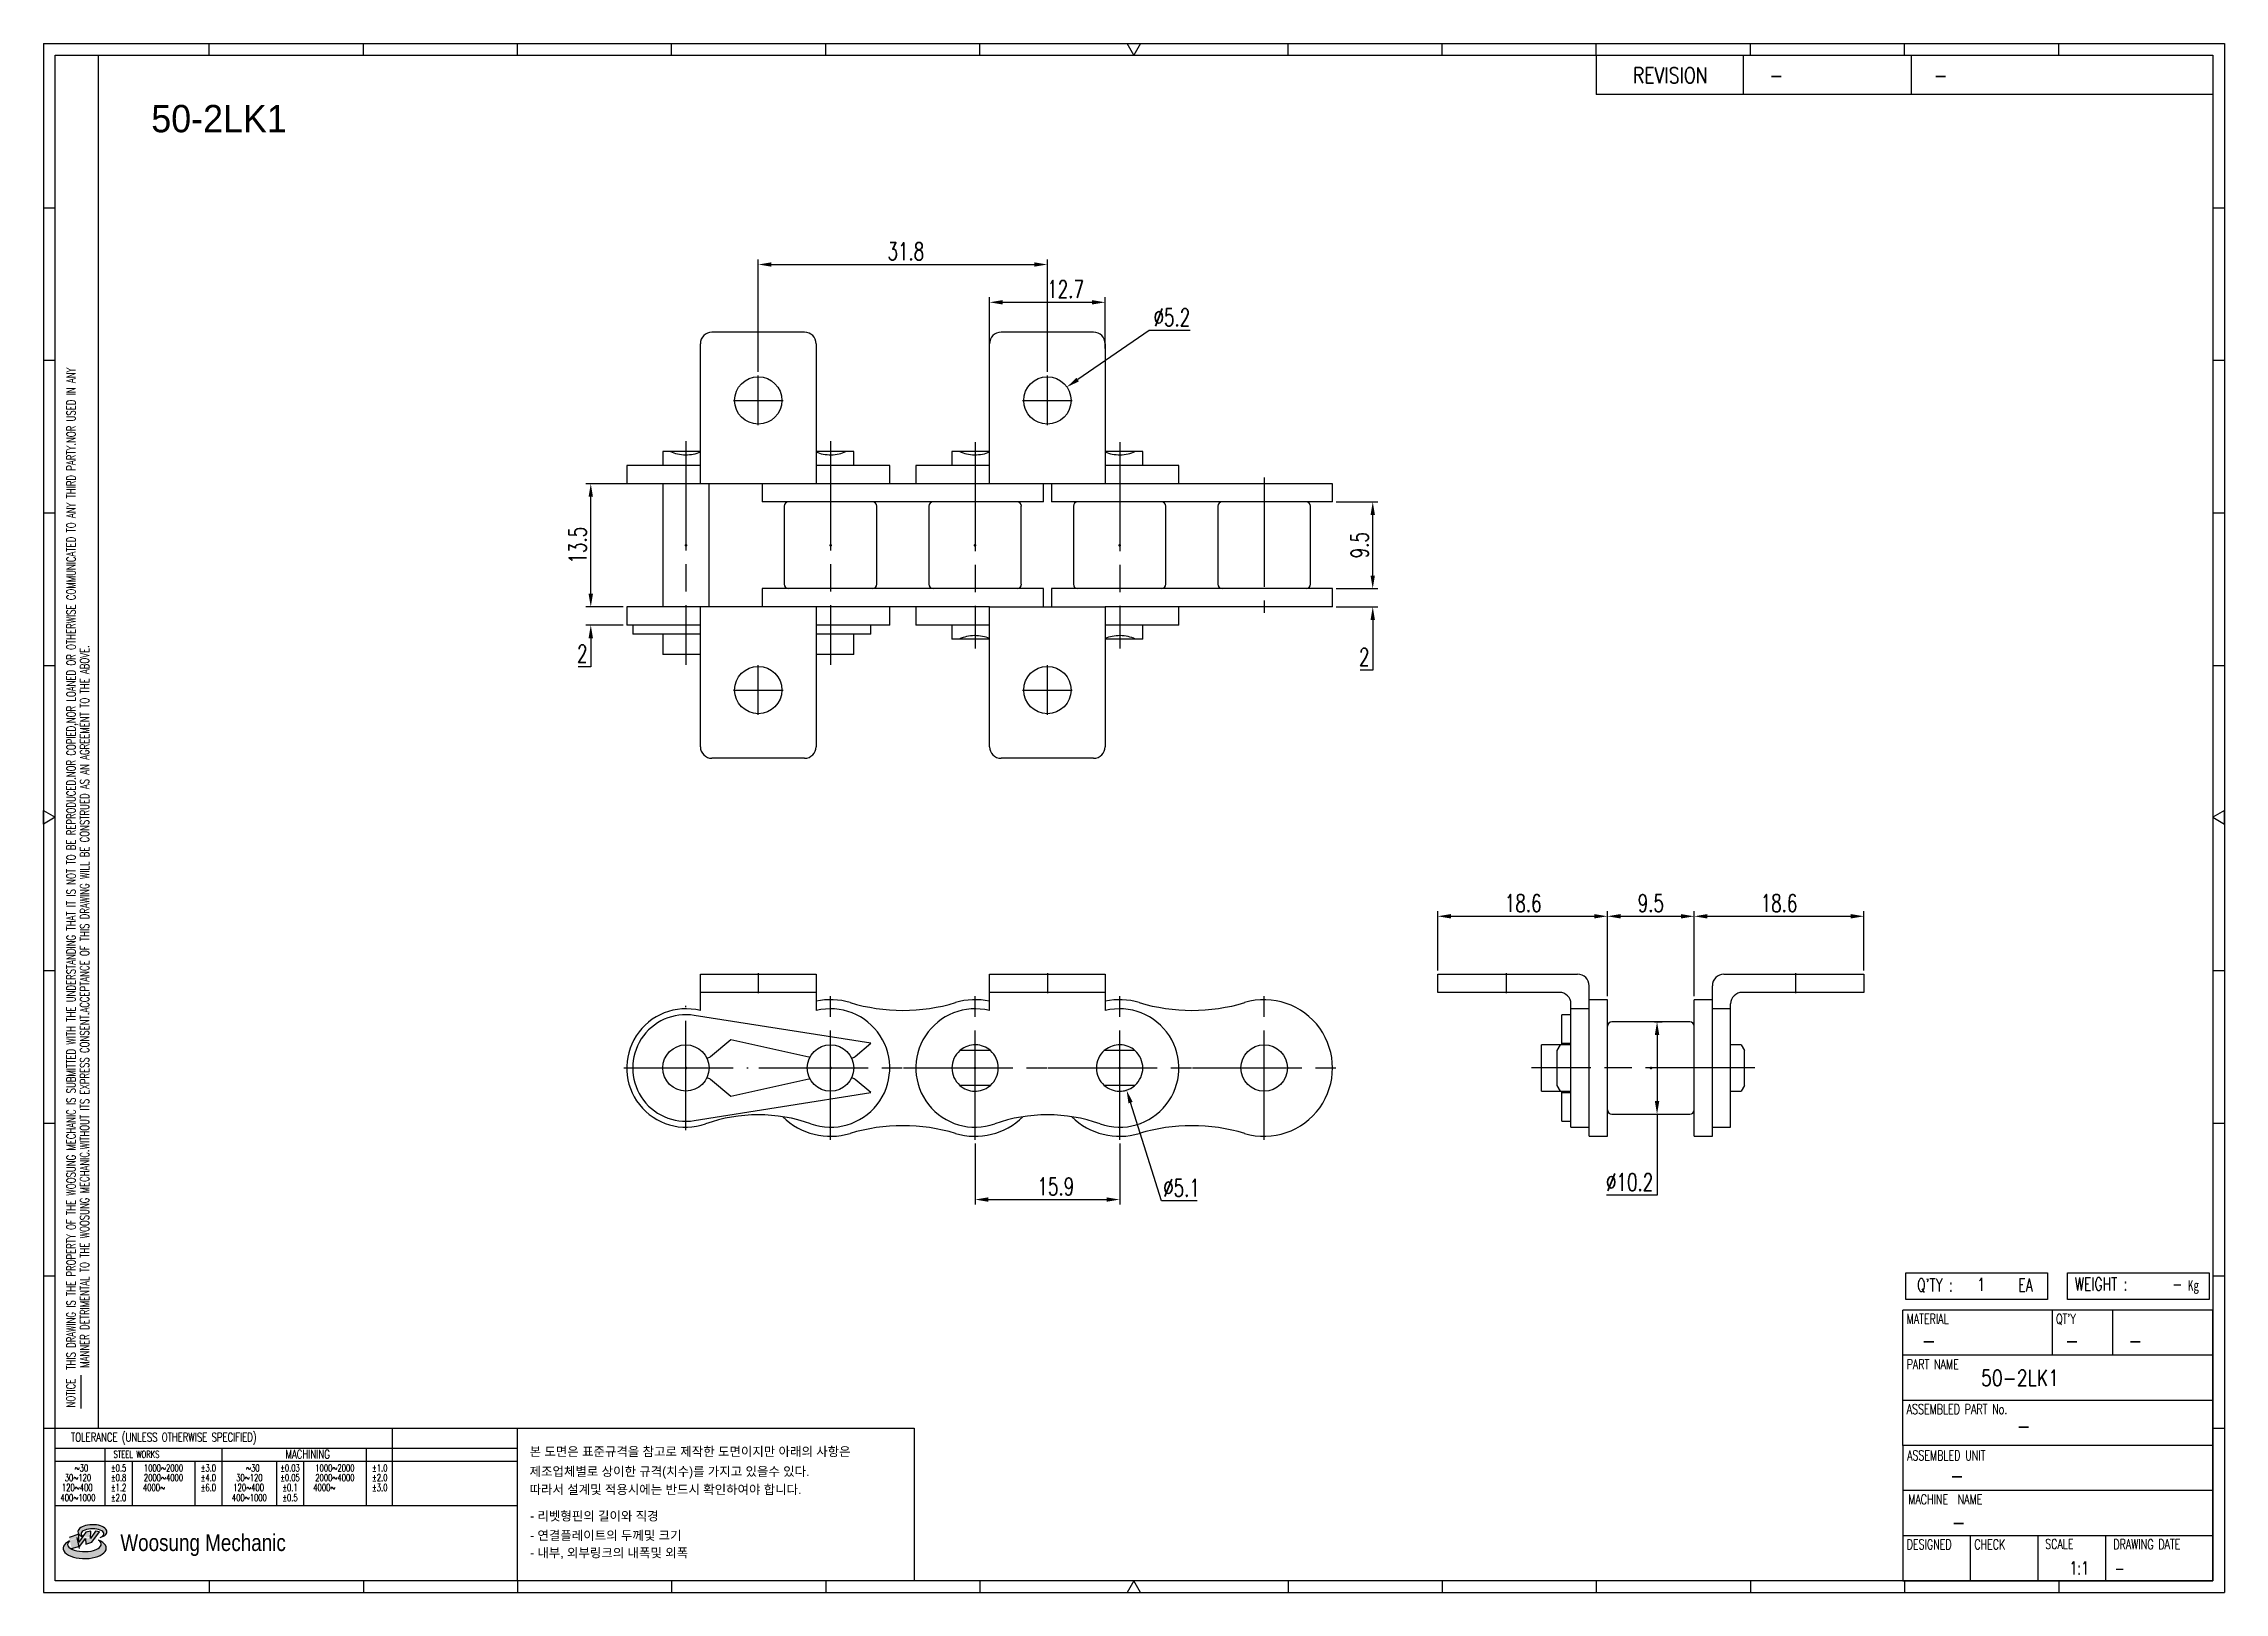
# Model space of a CAD drawing. Header units: millimetres. Extents: x 560 to 800, y 59 to 229.
import ezdxf
from ezdxf.enums import TextEntityAlignment as Align

# ---------------------------------------------------------------- set-up
doc = ezdxf.new("R2010")
doc.units = ezdxf.units.MM
doc.linetypes.add('AM_ISO08W050', pattern=[18, 12, -1.5, 3, -1.5])
doc.layers.get('Defpoints').update_dxf_attribs({"color": 80})
doc.layers.add('2d ConnectionPoints', color=7, linetype='Continuous', lineweight=50)
doc.layers.add('CL1', color=140, linetype='AM_ISO08W050', lineweight=25)
for name, color, linetype in [('S-DIM', 7, 'Continuous'), ('TITLE', 7, 'Continuous'), ('도면레이아웃', 7, 'Continuous')]:
    doc.layers.add(name, color=color, linetype=linetype)
doc.styles.add('HAN', font='ROMANS.shx', dxfattribs={"width": 0.7, "bigfont": 'whgtxt.shx'})
doc.styles.add('HKD_ST2', font='romans.shx', dxfattribs={"width": 0.7, "height": 4, "bigfont": '@extfont2.shx'})
doc.styles.add('HSG', font='SIMPLEX.shx', dxfattribs={"width": 0.7, "bigfont": 'HSG.shx'})
doc.styles.add('MtXpl_', font='Gulim.ttf')
doc.styles.add('SLDTEXTSTYLE4', font='arial.ttf', dxfattribs={"width": 0.8})
doc.dimstyles.new('AP0.8', dxfattribs={"dimscale": 0.8, "dimtxt": 2.4, "dimasz": 1.8, "dimexe": 0.7, "dimexo": 0.5, "dimgap": 0.6, "dimtad": 1, "dimtoh": 1, "dimdec": 1, "dimrnd": 0.01, "dimzin": 9, "dimdsep": 46, "dimtxsty": 'HSG', "dimcen": 0, "dimclrd": 251, "dimclre": 251, "dimclrt": 60, "dimazin": 2, "dimtp": 1, "dimtm": 1, "dimtfac": 0.5, "dimtdec": 1, "dimtofl": 0, "dimtmove": 0, "dimatfit": 3, "dimfxl": 0, "dimtvp": 1, "dimtolj": 2, "dimlwd": -1, "dimlwe": -1, "dimarcsym": 0})

# ---------------------------------------------------------------- blocks, each defined once
blk = doc.blocks.new('MAST')
at = {"layer": '도면레이아웃'}
h = blk.add_hatch(color=10, dxfattribs=at)
h.paths.add_polyline_path([(1.544, 35.177), (1.554, 34.966), (1.779, 35.034), (2.054, 35.422), (1.908, 35.446), (1.728, 35.167), (1.741, 35.439), (1.547, 35.405), (1.292, 35.041), (1.295, 35.33), (0.943, 35.208), (1.03, 34.8), (1.336, 34.885)])
edge = h.paths.add_edge_path()
edge.add_ellipse((1.795, 35.421), major_axis=(-0.53, 0), ratio=0.487785, start_angle=122.36065, end_angle=403.39574)
edge.add_line((1.411, 35.244), (1.419, 35.261))
edge.add_ellipse((1.798, 35.344), major_axis=(-0.423, 0), ratio=0.444396, start_angle=131.58977, end_angle=386.19408, ccw=False)
edge = h.paths.add_edge_path()
edge.add_ellipse((1.512, 34.815), major_axis=(-0.793, 0), ratio=0.480113, start_angle=314.67633, end_angle=590.85213)
edge.add_ellipse((1.501, 34.958), major_axis=(-0.62, 0), ratio=0.43311, start_angle=331.7024, end_angle=574.42495, ccw=False)
at = {"color": 140}
for p, q in [((0, 90.118), (80.15, 90.118)), ((0, 90.118), (0, 33.191)), ((80.15, 90.118), (80.15, 33.191)), ((57.068, 89.693), (57.068, 88.246)), ((62.47, 89.693), (62.47, 88.246)), ((68.635, 89.693), (68.635, 88.246)), ((79.725, 88.246), (57.068, 88.246)), ((68.449, 43.961), (68.449, 44.936)), ((68.449, 44.936), (73.654, 44.936)), ((73.654, 44.936), (73.654, 43.961)), ((74.39, 43.961), (74.39, 44.936)), ((74.39, 44.936), (79.595, 44.936)), ((79.595, 44.936), (79.595, 43.961)), ((68.336, 38.59), (68.336, 43.563)), ((79.725, 43.563), (68.336, 43.563)), ((73.654, 43.961), (68.449, 43.961)), ((73.827, 43.563), (73.827, 41.905)), ((79.595, 43.961), (74.39, 43.961)), ((76.037, 43.563), (76.037, 41.905)), ((79.725, 38.59), (79.725, 43.563)), ((79.725, 41.905), (68.336, 41.905)), ((79.725, 40.248), (68.336, 40.248)), ((68.336, 38.59), (68.336, 33.616)), ((79.725, 38.59), (68.336, 38.59)), ((79.725, 33.616), (79.725, 38.59)), ((79.725, 36.932), (68.336, 36.932)), ((79.725, 35.274), (68.336, 35.274)), ((70.822, 33.616), (70.822, 35.274)), ((73.309, 33.616), (73.309, 35.274)), ((75.796, 33.616), (75.796, 35.274)), ((0, 33.191), (80.15, 33.191)), ((68.336, 33.616), (79.725, 33.616))]:
    blk.add_line(p, q, dxfattribs=at)
for p, q in [((6.089, 89.693), (6.089, 90.118)), ((11.753, 89.693), (11.753, 90.118)), ((17.418, 89.693), (17.418, 90.118)), ((23.082, 89.693), (23.082, 90.118)), ((28.746, 89.693), (28.746, 90.118)), ((34.411, 89.693), (34.411, 90.118)), ((45.739, 89.693), (45.739, 90.118)), ((51.404, 89.693), (51.404, 90.118)), ((57.068, 89.693), (57.068, 90.118)), ((62.732, 89.693), (62.732, 90.118)), ((68.397, 89.693), (68.397, 90.118)), ((74.061, 89.693), (74.061, 90.118)), ((0, 84.085), (0.425, 84.085)), ((79.725, 84.085), (80.15, 84.085)), ((0, 78.478), (0.425, 78.478)), ((79.725, 78.478), (80.15, 78.478)), ((0, 72.87), (0.425, 72.87)), ((79.725, 72.87), (80.15, 72.87)), ((0, 67.262), (0.425, 67.262)), ((79.725, 67.262), (80.15, 67.262)), ((0, 56.047), (0.425, 56.047)), ((79.725, 56.047), (80.15, 56.047)), ((0, 50.439), (0.425, 50.439)), ((79.725, 50.439), (80.15, 50.439)), ((0, 44.832), (0.425, 44.832)), ((79.725, 44.832), (80.15, 44.832)), ((1.377, 39.947), (1.377, 41.174)), ((0, 39.224), (0.425, 39.224)), ((79.725, 39.224), (80.15, 39.224)), ((6.089, 33.616), (6.089, 33.191)), ((11.753, 33.616), (11.753, 33.191)), ((17.418, 33.616), (17.418, 33.191)), ((23.082, 33.616), (23.082, 33.191)), ((28.746, 33.616), (28.746, 33.191)), ((34.411, 33.616), (34.411, 33.191)), ((45.739, 33.616), (45.739, 33.191)), ((51.404, 33.616), (51.404, 33.191)), ((57.068, 33.616), (57.068, 33.191)), ((62.732, 33.616), (62.732, 33.191)), ((68.397, 33.616), (68.397, 33.191)), ((74.061, 33.616), (74.061, 33.191))]:
    blk.add_line(p, q)
at = {"color": 2}
for p, q in [((2.017, 39.224), (2.017, 89.693)), ((0.425, 39.224), (17.418, 39.224)), ((0.425, 38.487), (17.418, 38.487)), ((2.257, 38.487), (2.257, 36.382)), ((6.557, 38.5), (6.557, 36.382)), ((11.857, 38.487), (11.857, 36.382)), ((12.816, 39.224), (12.816, 36.382)), ((17.418, 33.616), (17.418, 39.224)), ((0.425, 38.012), (17.418, 38.012)), ((3.257, 38.012), (3.257, 36.382)), ((5.557, 38.012), (5.557, 36.382)), ((8.557, 38.012), (8.557, 36.382)), ((9.557, 38.026), (9.557, 36.382)), ((0.425, 36.382), (17.418, 36.382))]:
    blk.add_line(p, q, dxfattribs=at)
for points in [[(40.075, 89.693), (39.83, 90.118), (40.32, 90.118)], [(0.425, 61.679), (0, 61.433), (0, 61.924)], [(79.725, 61.679), (80.15, 61.433), (80.15, 61.924)], [(40.075, 33.616), (39.83, 33.191), (40.32, 33.191)]]:
    blk.add_lwpolyline(points, close=True)
at = {"color": 140}
blk.add_lwpolyline([(0.425, 89.693), (79.725, 89.693), (79.725, 33.616), (0.425, 33.616)], close=True, dxfattribs=at)
at = {"layer": '도면레이아웃'}
for p, q in [((1.295, 35.33), (0.943, 35.208)), ((1.547, 35.405), (1.292, 35.041)), ((1.292, 35.041), (1.295, 35.33)), ((1.741, 35.439), (1.547, 35.405)), ((1.908, 35.446), (1.728, 35.167)), ((1.728, 35.167), (1.741, 35.439)), ((1.779, 35.034), (2.054, 35.422)), ((2.054, 35.422), (1.908, 35.446)), ((1.03, 34.8), (1.336, 34.885)), ((1.224, 35.208), (1.311, 34.8)), ((1.224, 35.208), (1.224, 35.208)), ((1.336, 34.885), (1.544, 35.177)), ((1.419, 35.261), (1.411, 35.244)), ((1.544, 35.177), (1.554, 34.966)), ((1.554, 34.966), (1.779, 35.034))]:
    blk.add_line(p, q, dxfattribs=at)
for centre, major_axis, ratio, start_param, end_param in [((1.795, 35.421), (-0.53, 0), 0.487785, 2.135596, 7.040584), ((1.798, 35.344), (-0.423, 0), 0.444396, 2.296675, 6.740358), ((1.512, 34.815), (-0.793, 0), 0.480113, 5.492138, 10.312315), ((1.501, 34.958), (-0.62, 0), 0.43311, 5.789299, 10.025607)]:
    blk.add_ellipse(centre, major_axis=major_axis, ratio=ratio, start_param=start_param, end_param=end_param, dxfattribs=at)
for s, height, style, width, p in [('REVISION', 0.5806, 'HAN', 0.8, (58.415, 88.664)), ('-', 0.581, 'HAN', 0.8, (63.426, 88.664)), ('-', 0.581, 'HAN', 0.8, (69.468, 88.664)), ("Q'TY : ", 0.4746, 'HKD_ST2', 0.7, (68.857, 44.253)), ('1', 0.475, 'HKD_ST2', 0.7, (71.071, 44.275)), ('EA', 0.4746, 'HKD_ST2', 0.7, (72.578, 44.253)), ('WEIGHT : ', 0.4746, 'HKD_ST2', 0.7, (74.65, 44.286)), ('-', 0.581, 'HAN', 0.8, (69.029, 42.157)), ('-', 0.581, 'HAN', 0.8, (74.289, 42.157)), ('-', 0.581, 'HAN', 0.8, (76.623, 42.157)), ('-', 0.581, 'HAN', 0.8, (72.515, 39.013)), ('-', 0.581, 'HAN', 0.8, (70.067, 37.189)), ('-', 0.581, 'HAN', 0.8, (70.126, 35.48)), ('1:1', 0.4746, 'HKD_ST2', 0.7, (74.458, 33.848)), ('-', 0.475, 'HKD_ST2', 0.7, (76.112, 33.837))]:
    blk.add_text(s, height=height, dxfattribs=dict(style=style, width=width)).set_placement(p)
at = {"color": 6, "style": 'HKD_ST2', "width": 0.7}
for s, p in [(' THIS DRAWING IS THE PROPERTY OF THE WOOSUNG MECHANIC IS SUBMITTED WITH THE UNDERSTANDING THAT IT IS NOT TO BE REPRODUCED.NOR COPIED,NOR LOANED OR OTHERWISE COMMUNICATED TO ANY THIRD PARTY.NOR USED IN ANY', (1.173, 41.217)), ('MANNER DETRIMENTAL TO THE WOOSUNG MECHANIC.WITHOUT ITS EXPRESS CONSENT.ACCEPTANCE OF THIS DRAWING WILL BE CONSTRUED AS AN AGREEMENT TO THE ABOVE.', (1.672, 41.447))]:
    blk.add_text(s, height=0.326266, rotation=90, dxfattribs=at).set_placement(p)
at = {"style": 'HKD_ST2', "width": 0.7}
blk.add_text('-', height=0.475, dxfattribs=at).set_placement((78.613, 44.286), align=Align.RIGHT)
at = {"color": 254, "style": 'HKD_ST2', "width": 0.7}
for s, height, p in [('MATERIAL', 0.3651, (68.474, 43.425)), ("QT'Y", 0.3651, (73.965, 43.425)), ('PART NAME', 0.3651, (68.474, 41.756)), ('ASSEMBLED PART No.', 0.36511, (68.474, 40.109)), ('ASSEMBLED UNIT', 0.36511, (68.49, 38.408)), ('MACHINE  NAME', 0.36511, (68.532, 36.794)), ('DESIGNED', 0.3651, (68.474, 35.136)), ('CHECK', 0.3651, (70.961, 35.136)), ('SCALE', 0.3651, (73.566, 35.153)), ('DRAWING DATE', 0.36511, (76.071, 35.141))]:
    blk.add_text(s, height=height, dxfattribs=at).set_placement(p, align=Align.TOP_LEFT)
at = {"style": 'HKD_ST2', "width": 0.7}
blk.add_text('NOTICE', height=0.3263, rotation=90, dxfattribs=at).set_placement((1.163, 39.988))
blk.add_text('TOLERANCE (UNLESS OTHERWISE SPECIFIED)', height=0.32627, dxfattribs=at).set_placement((4.417, 38.896), align=Align.MIDDLE_CENTER)
at = {"color": 4, "style": 'HKD_ST2', "width": 0.7}
for s, height, p in [('%%12630', 0.261, (1.389, 37.762)), ('1000%%1262000', 0.26101, (4.407, 37.762)), ('%%12630', 0.261, (7.689, 37.762)), ('1000%%1262000', 0.26101, (10.707, 37.762)), ('120%%126400', 0.26101, (1.237, 37.045)), ('30%%126120', 0.261, (1.263, 37.411)), ('4000%%126', 0.261, (4.061, 37.045)), ('2000%%1264000', 0.26101, (4.407, 37.411)), ('120%%126400', 0.26101, (7.537, 37.045)), ('30%%126120', 0.261, (7.563, 37.411)), ('4000%%126', 0.261, (10.321, 37.045)), ('2000%%1264000', 0.26101, (10.707, 37.411)), ('400%%1261000', 0.26101, (1.263, 36.67)), ('400%%1261000', 0.26101, (7.563, 36.67))]:
    blk.add_text(s, height=height, dxfattribs=at).set_placement(p, align=Align.MIDDLE_CENTER)
for s, height, p in [('%%P0.5', 0.261, (2.757, 37.762)), ('STEEL WORKS', 0.26101, (3.416, 38.268)), ('%%P3.0', 0.261, (6.057, 37.762)), ('%%P0.03', 0.261, (9.057, 37.762)), ('MACHINING', 0.3263, (9.707, 38.27)), ('%%P1.0', 0.261, (12.357, 37.762)), ('%%P0.8', 0.261, (2.757, 37.411)), ('%%P1.2', 0.261, (2.757, 37.045)), ('%%P4.0', 0.261, (6.057, 37.411)), ('%%P6.0', 0.261, (6.057, 37.045)), ('%%P0.05', 0.261, (9.057, 37.411)), ('%%P0.1', 0.261, (9.057, 37.045)), ('%%P2.0', 0.261, (12.357, 37.411)), ('%%P3.0', 0.261, (12.357, 37.045)), ('%%P2.0', 0.261, (2.757, 36.67)), ('%%P0.5', 0.261, (9.057, 36.67))]:
    blk.add_text(s, height=height, dxfattribs=at).set_placement(p, align=Align.MIDDLE)
at = {"color": 1, "style": 'SLDTEXTSTYLE4', "width": 0.8}
blk.add_text('Woosung Mechanic', height=0.61957, dxfattribs=at).set_placement((2.822, 34.711))
at = {"layer": 'TITLE', "width": 0.8}
blk.add_text('Kg', height=0.3789, dxfattribs=at).set_placement((78.807, 44.286))
blk = doc.blocks.new('*D2')
at = {"layer": 'Defpoints', "color": 0, "transparency": 16777216}
for p in [(701.83, 168.99), (706.25, 168.99), (701.83, 166.99)]:
    blk.add_point(p, dxfattribs=at)
at = {"layer": 'S-DIM', "color": 251, "linetype": 'ByBlock', "transparency": 16777216}
for p, q in [((706.25, 170.43), (706.25, 171.87)), ((702.23, 168.99), (706.81, 168.99)), ((702.23, 166.99), (706.81, 166.99)), ((706.25, 165.55), (706.25, 160.04)), ((706.25, 160.04), (704.87, 160.04))]:
    blk.add_line(p, q, dxfattribs=at)
at = {"layer": 'S-DIM', "color": 251, "transparency": 16777216}
for points in [[(706.01, 170.43), (706.49, 170.43), (706.25, 168.99)], [(706.01, 165.55), (706.49, 165.55), (706.25, 166.99)]]:
    blk.add_solid(points, dxfattribs=at)
at = {"layer": 'S-DIM', "color": 60, "transparency": 16777216, "insert": (705.32, 161.48), "char_height": 1.92, "attachment_point": 5, "style": 'HSG'}
blk.add_mtext('\\A2;2', dxfattribs=at)
blk = doc.blocks.new('*D3')
at = {"layer": 'Defpoints', "color": 0, "transparency": 16777216}
for p in [(701.83, 178.52), (706.25, 178.52), (701.83, 168.99)]:
    blk.add_point(p, dxfattribs=at)
at = {"layer": 'S-DIM', "color": 251, "linetype": 'ByBlock', "transparency": 16777216}
for p, q in [((702.23, 178.52), (706.81, 178.52)), ((706.25, 170.43), (706.25, 177.08)), ((702.23, 168.99), (706.81, 168.99))]:
    blk.add_line(p, q, dxfattribs=at)
at = {"layer": 'S-DIM', "color": 251, "transparency": 16777216}
for points in [[(706.01, 177.08), (706.49, 177.08), (706.25, 178.52)], [(706.01, 170.43), (706.49, 170.43), (706.25, 168.99)]]:
    blk.add_solid(points, dxfattribs=at)
at = {"layer": 'S-DIM', "color": 60, "transparency": 16777216, "insert": (704.81, 173.76), "char_height": 1.92, "attachment_point": 5, "rotation": 90, "style": 'HSG'}
blk.add_mtext('\\A2;9.5', dxfattribs=at)
blk = doc.blocks.new('*D4')
at = {"layer": 'Defpoints', "color": 0, "transparency": 16777216}
for p in [(670.52, 204.59), (638.77, 192.39), (670.52, 192.39)]:
    blk.add_point(p, dxfattribs=at)
at = {"layer": 'S-DIM', "color": 251, "linetype": 'ByBlock', "transparency": 16777216}
for p, q in [((638.77, 192.79), (638.77, 205.15)), ((640.21, 204.59), (669.08, 204.59)), ((670.52, 192.79), (670.52, 205.15))]:
    blk.add_line(p, q, dxfattribs=at)
at = {"layer": 'S-DIM', "color": 251, "transparency": 16777216}
for points in [[(640.21, 204.83), (640.21, 204.35), (638.77, 204.59)], [(669.08, 204.83), (669.08, 204.35), (670.52, 204.59)]]:
    blk.add_solid(points, dxfattribs=at)
at = {"layer": 'S-DIM', "color": 60, "transparency": 16777216, "insert": (654.98, 206.03), "char_height": 1.92, "attachment_point": 5, "style": 'HSG'}
blk.add_mtext('\\A2;31.8', dxfattribs=at)
blk = doc.blocks.new('*D5')
at = {"layer": 'Defpoints', "color": 0, "transparency": 16777216}
for p in [(676.87, 200.44), (664.17, 194.95), (676.87, 194.95)]:
    blk.add_point(p, dxfattribs=at)
at = {"layer": 'S-DIM', "color": 251, "linetype": 'ByBlock', "transparency": 16777216}
for p, q in [((664.17, 195.35), (664.17, 201)), ((665.61, 200.44), (675.43, 200.44)), ((676.87, 195.35), (676.87, 201))]:
    blk.add_line(p, q, dxfattribs=at)
at = {"layer": 'S-DIM', "color": 251, "transparency": 16777216}
for points in [[(665.61, 200.68), (665.61, 200.2), (664.17, 200.44)], [(675.43, 200.68), (675.43, 200.2), (676.87, 200.44)]]:
    blk.add_solid(points, dxfattribs=at)
at = {"layer": 'S-DIM', "color": 60, "transparency": 16777216, "insert": (672.52, 201.88), "char_height": 1.92, "attachment_point": 5, "style": 'HSG'}
blk.add_mtext('\\A2;12.7', dxfattribs=at)
blk = doc.blocks.new('*D6')
at = {"layer": 'Defpoints', "color": 0, "transparency": 16777216}
for p in [(672.66, 191.13), (668.38, 188.19)]:
    blk.add_point(p, dxfattribs=at)
at = {"layer": 'S-DIM', "color": 251, "linetype": 'ByBlock', "transparency": 16777216}
for p, q in [((681.69, 197.34), (673.85, 191.95)), ((686.2, 197.34), (681.69, 197.34))]:
    blk.add_line(p, q, dxfattribs=at)
at = {"layer": 'S-DIM', "color": 251, "transparency": 16777216}
blk.add_solid([(673.71, 192.15), (673.99, 191.75), (672.66, 191.13)], dxfattribs=at)
at = {"layer": 'S-DIM', "color": 60, "transparency": 16777216, "insert": (684.19, 198.78), "char_height": 1.92, "attachment_point": 5, "style": 'HSG'}
blk.add_mtext('\\A2;∅5.2', dxfattribs=at)
blk = doc.blocks.new('*D7')
at = {"layer": 'Defpoints', "color": 0, "transparency": 16777216}
for p in [(620.38, 166.99), (624.33, 166.99), (624.33, 164.99)]:
    blk.add_point(p, dxfattribs=at)
at = {"layer": 'S-DIM', "color": 251, "linetype": 'ByBlock', "transparency": 16777216}
for p, q in [((620.38, 168.43), (620.38, 169.87)), ((623.93, 166.99), (619.82, 166.99)), ((623.93, 164.99), (619.82, 164.99)), ((620.38, 163.55), (620.38, 160.41)), ((620.38, 160.41), (619, 160.41))]:
    blk.add_line(p, q, dxfattribs=at)
at = {"layer": 'S-DIM', "color": 251, "transparency": 16777216}
for points in [[(620.14, 168.43), (620.62, 168.43), (620.38, 166.99)], [(620.14, 163.55), (620.62, 163.55), (620.38, 164.99)]]:
    blk.add_solid(points, dxfattribs=at)
at = {"layer": 'S-DIM', "color": 60, "transparency": 16777216, "insert": (619.45, 161.85), "char_height": 1.92, "attachment_point": 5, "style": 'HSG'}
blk.add_mtext('\\A2;2', dxfattribs=at)
blk = doc.blocks.new('*D8')
at = {"layer": 'Defpoints', "color": 0, "transparency": 16777216}
for p in [(620.38, 180.52), (625.2, 180.52), (624.33, 166.99)]:
    blk.add_point(p, dxfattribs=at)
at = {"layer": 'S-DIM', "color": 251, "linetype": 'ByBlock', "transparency": 16777216}
for p, q in [((624.8, 180.52), (619.82, 180.52)), ((620.38, 168.43), (620.38, 179.08)), ((623.93, 166.99), (619.82, 166.99))]:
    blk.add_line(p, q, dxfattribs=at)
at = {"layer": 'S-DIM', "color": 251, "transparency": 16777216}
for points in [[(620.14, 179.08), (620.62, 179.08), (620.38, 180.52)], [(620.14, 168.43), (620.62, 168.43), (620.38, 166.99)]]:
    blk.add_solid(points, dxfattribs=at)
at = {"layer": 'S-DIM', "color": 60, "transparency": 16777216, "insert": (618.94, 173.76), "char_height": 1.92, "attachment_point": 5, "rotation": 90, "style": 'HSG'}
blk.add_mtext('\\A2;13.5', dxfattribs=at)
blk = doc.blocks.new('*D9')
at = {"layer": 'Defpoints', "color": 0, "transparency": 16777216}
for p in [(662.58, 108.47), (678.46, 108.47), (678.46, 101.9)]:
    blk.add_point(p, dxfattribs=at)
at = {"layer": 'S-DIM', "color": 251, "linetype": 'ByBlock', "transparency": 16777216}
for p, q in [((662.58, 108.07), (662.58, 101.34)), ((678.46, 108.07), (678.46, 101.34)), ((664.02, 101.9), (677.02, 101.9))]:
    blk.add_line(p, q, dxfattribs=at)
at = {"layer": 'S-DIM', "color": 251, "transparency": 16777216}
for points in [[(664.02, 102.14), (664.02, 101.66), (662.58, 101.9)], [(677.02, 102.14), (677.02, 101.66), (678.46, 101.9)]]:
    blk.add_solid(points, dxfattribs=at)
at = {"layer": 'S-DIM', "color": 60, "transparency": 16777216, "insert": (671.45, 103.34), "char_height": 1.92, "attachment_point": 5, "style": 'HSG'}
blk.add_mtext('\\A2;15.9', dxfattribs=at)
blk = doc.blocks.new('*D10')
at = {"layer": 'Defpoints', "color": 0, "transparency": 16777216}
for p in [(677.7, 118.78), (679.22, 113.92)]:
    blk.add_point(p, dxfattribs=at)
at = {"layer": 'S-DIM', "color": 251, "linetype": 'ByBlock', "transparency": 16777216}
for p, q in [((683.04, 101.75), (679.65, 112.55)), ((686.98, 101.75), (683.04, 101.75))]:
    blk.add_line(p, q, dxfattribs=at)
blk.add_arc((678.46, 116.35), 2.55, 274.8311, 302.4044, dxfattribs=at)
at = {"layer": 'S-DIM', "color": 251, "transparency": 16777216}
blk.add_solid([(679.88, 112.62), (679.42, 112.47), (679.22, 113.92)], dxfattribs=at)
at = {"layer": 'S-DIM', "color": 60, "transparency": 16777216, "insert": (685.25, 103.19), "char_height": 1.92, "attachment_point": 5, "style": 'HSG'}
blk.add_mtext('\\A2;∅5.1', dxfattribs=at)
blk = doc.blocks.new('*D11')
at = {"layer": 'Defpoints', "color": 0, "transparency": 16777216}
for p in [(732.02, 133.01), (713.39, 126.65), (732.02, 123.85)]:
    blk.add_point(p, dxfattribs=at)
at = {"layer": 'S-DIM', "color": 251, "linetype": 'ByBlock', "transparency": 16777216}
for p, q in [((713.39, 127.05), (713.39, 133.57)), ((714.83, 133.01), (730.58, 133.01)), ((732.02, 124.25), (732.02, 133.57))]:
    blk.add_line(p, q, dxfattribs=at)
at = {"layer": 'S-DIM', "color": 251, "transparency": 16777216}
for points in [[(714.83, 133.25), (714.83, 132.77), (713.39, 133.01)], [(730.58, 133.25), (730.58, 132.77), (732.02, 133.01)]]:
    blk.add_solid(points, dxfattribs=at)
at = {"layer": 'S-DIM', "color": 60, "transparency": 16777216, "insert": (722.77, 134.45), "char_height": 1.92, "attachment_point": 5, "style": 'HSG'}
blk.add_mtext('\\A2;18.6', dxfattribs=at)
blk = doc.blocks.new('*D12')
at = {"layer": 'Defpoints', "color": 0, "transparency": 16777216}
for p in [(741.55, 133.01), (732.02, 123.85), (741.55, 123.85)]:
    blk.add_point(p, dxfattribs=at)
at = {"layer": 'S-DIM', "color": 251, "linetype": 'ByBlock', "transparency": 16777216}
for p, q in [((732.02, 124.25), (732.02, 133.57)), ((733.46, 133.01), (740.11, 133.01)), ((741.55, 124.25), (741.55, 133.57))]:
    blk.add_line(p, q, dxfattribs=at)
at = {"layer": 'S-DIM', "color": 251, "transparency": 16777216}
for points in [[(733.46, 133.25), (733.46, 132.77), (732.02, 133.01)], [(740.11, 133.25), (740.11, 132.77), (741.55, 133.01)]]:
    blk.add_solid(points, dxfattribs=at)
at = {"layer": 'S-DIM', "color": 60, "transparency": 16777216, "insert": (736.79, 134.45), "char_height": 1.92, "attachment_point": 5, "style": 'HSG'}
blk.add_mtext('\\A2;9.5', dxfattribs=at)
blk = doc.blocks.new('*D13')
at = {"layer": 'Defpoints', "color": 0, "transparency": 16777216}
for p in [(760.19, 133.01), (760.19, 126.65), (741.55, 123.85)]:
    blk.add_point(p, dxfattribs=at)
at = {"layer": 'S-DIM', "color": 251, "linetype": 'ByBlock', "transparency": 16777216}
for p, q in [((741.55, 124.25), (741.55, 133.57)), ((742.99, 133.01), (758.75, 133.01)), ((760.19, 127.05), (760.19, 133.57))]:
    blk.add_line(p, q, dxfattribs=at)
at = {"layer": 'S-DIM', "color": 251, "transparency": 16777216}
for points in [[(742.99, 133.25), (742.99, 132.77), (741.55, 133.01)], [(758.75, 133.25), (758.75, 132.77), (760.19, 133.01)]]:
    blk.add_solid(points, dxfattribs=at)
at = {"layer": 'S-DIM', "color": 60, "transparency": 16777216, "insert": (750.87, 134.45), "char_height": 1.92, "attachment_point": 5, "style": 'HSG'}
blk.add_mtext('\\A2;18.6', dxfattribs=at)
blk = doc.blocks.new('*D14')
at = {"layer": 'Defpoints', "color": 0, "transparency": 16777216}
for p in [(736.79, 121.43), (736.79, 111.27), (737.47, 111.27)]:
    blk.add_point(p, dxfattribs=at)
at = {"layer": 'S-DIM', "color": 251, "linetype": 'ByBlock', "transparency": 16777216}
for p, q in [((737.19, 121.43), (738.03, 121.43)), ((737.47, 119.99), (737.47, 112.71)), ((737.19, 111.27), (738.03, 111.27)), ((737.47, 111.27), (737.47, 102.37)), ((737.47, 102.37), (731.93, 102.37))]:
    blk.add_line(p, q, dxfattribs=at)
at = {"layer": 'S-DIM', "color": 251, "transparency": 16777216}
for points in [[(737.23, 119.99), (737.71, 119.99), (737.47, 121.43)], [(737.23, 112.71), (737.71, 112.71), (737.47, 111.27)]]:
    blk.add_solid(points, dxfattribs=at)
at = {"layer": 'S-DIM', "color": 60, "transparency": 16777216, "insert": (734.46, 103.81), "char_height": 1.92, "attachment_point": 5, "style": 'HSG'}
blk.add_mtext('\\A2;%%c10.2', dxfattribs=at)

msp = doc.modelspace()

# ---------------------------------------------------------------- linework, layer by layer
for p, q in [((643.85, 197.16), (633.69, 197.16)), ((675.6, 197.16), (665.44, 197.16)), ((632.42, 180.52), (632.42, 195.89)), ((645.12, 195.89), (645.12, 180.52)), ((664.17, 180.52), (664.17, 195.89)), ((676.87, 195.89), (676.87, 180.52)), ((632.42, 182.52), (624.33, 182.52)), ((624.33, 182.52), (624.33, 180.52)), ((632.42, 184.06), (628.29, 184.06)), ((628.29, 184.06), (628.29, 182.52)), ((629.15, 184.06), (629.32, 183.98)), ((629.32, 183.98), (629.51, 183.91)), ((629.51, 183.91), (629.7, 183.85)), ((629.7, 183.85), (629.9, 183.79)), ((629.9, 183.79), (630.11, 183.75)), ((630.11, 183.75), (630.33, 183.72)), ((630.33, 183.72), (630.55, 183.7)), ((630.55, 183.7), (630.77, 183.69)), ((630.77, 183.69), (630.99, 183.69)), ((630.99, 183.69), (631.21, 183.71)), ((631.21, 183.71), (631.43, 183.73)), ((631.43, 183.73), (631.64, 183.77)), ((631.64, 183.77), (631.85, 183.81)), ((631.85, 183.81), (632.05, 183.87)), ((632.05, 183.87), (632.24, 183.94)), ((632.24, 183.94), (632.42, 184.01)), ((632.42, 184.01), (632.42, 184.01)), ((649.25, 184.06), (645.12, 184.06)), ((645.12, 184.01), (645.3, 183.94)), ((653.21, 182.52), (645.12, 182.52)), ((645.3, 183.94), (645.49, 183.87)), ((645.49, 183.87), (645.69, 183.81)), ((645.69, 183.81), (645.9, 183.77)), ((645.9, 183.77), (646.11, 183.73)), ((646.11, 183.73), (646.33, 183.71)), ((646.33, 183.71), (646.55, 183.69)), ((646.55, 183.69), (646.77, 183.69)), ((646.77, 183.69), (646.99, 183.7)), ((646.99, 183.7), (647.21, 183.72)), ((647.21, 183.72), (647.43, 183.75)), ((647.43, 183.75), (647.64, 183.79)), ((647.64, 183.79), (647.84, 183.85)), ((647.84, 183.85), (648.03, 183.91)), ((648.03, 183.91), (648.22, 183.98)), ((648.22, 183.98), (648.39, 184.06)), ((648.39, 184.06), (648.39, 184.06)), ((649.25, 182.52), (649.25, 184.06)), ((653.21, 180.52), (653.21, 182.52)), ((664.17, 182.52), (656.08, 182.52)), ((656.08, 182.52), (656.08, 180.52)), ((664.17, 184.06), (660.04, 184.06)), ((660.04, 184.06), (660.04, 182.52)), ((660.9, 184.06), (661.07, 183.98)), ((661.07, 183.98), (661.26, 183.91)), ((661.26, 183.91), (661.45, 183.85)), ((661.45, 183.85), (661.65, 183.79)), ((661.65, 183.79), (661.86, 183.75)), ((661.86, 183.75), (662.08, 183.72)), ((662.08, 183.72), (662.3, 183.7)), ((662.3, 183.7), (662.52, 183.69)), ((662.52, 183.69), (662.74, 183.69)), ((662.74, 183.69), (662.96, 183.71)), ((662.96, 183.71), (663.18, 183.73)), ((663.18, 183.73), (663.39, 183.77)), ((663.39, 183.77), (663.6, 183.81)), ((663.6, 183.81), (663.8, 183.87)), ((663.8, 183.87), (663.99, 183.94)), ((663.99, 183.94), (664.17, 184.01)), ((664.17, 184.01), (664.17, 184.01)), ((681, 184.06), (676.87, 184.06)), ((676.87, 184.01), (677.05, 183.94)), ((684.96, 182.52), (676.87, 182.52)), ((677.05, 183.94), (677.24, 183.87)), ((677.24, 183.87), (677.44, 183.81)), ((677.44, 183.81), (677.65, 183.77)), ((677.65, 183.77), (677.86, 183.73)), ((677.86, 183.73), (678.08, 183.71)), ((678.08, 183.71), (678.3, 183.69)), ((678.3, 183.69), (678.52, 183.69)), ((678.52, 183.69), (678.74, 183.7)), ((678.74, 183.7), (678.96, 183.72)), ((678.96, 183.72), (679.18, 183.75)), ((679.18, 183.75), (679.39, 183.79)), ((679.39, 183.79), (679.59, 183.85)), ((679.59, 183.85), (679.78, 183.91)), ((679.78, 183.91), (679.97, 183.98)), ((679.97, 183.98), (680.14, 184.06)), ((680.14, 184.06), (680.14, 184.06)), ((681, 182.52), (681, 184.06)), ((684.96, 180.52), (684.96, 182.52)), ((645.12, 180.52), (624.33, 180.52)), ((628.29, 180.52), (628.29, 166.99)), ((633.38, 166.99), (633.38, 180.52)), ((639.21, 180.52), (639.21, 178.52)), ((664.17, 180.52), (645.12, 180.52)), ((676.87, 180.52), (664.17, 180.52)), ((670.08, 178.52), (670.08, 180.52)), ((670.96, 180.52), (670.96, 178.52)), ((701.83, 180.52), (676.87, 180.52)), ((701.83, 178.52), (701.83, 180.52)), ((670.08, 178.52), (639.21, 178.52)), ((641.63, 178.05), (641.63, 169.47)), ((651.79, 169.47), (651.79, 178.05)), ((657.5, 178.05), (657.5, 169.47)), ((667.66, 169.47), (667.66, 178.05)), ((701.83, 178.52), (670.96, 178.52)), ((673.38, 178.05), (673.38, 169.47)), ((683.54, 169.47), (683.54, 178.05)), ((689.25, 178.05), (689.25, 169.47)), ((699.41, 169.47), (699.41, 178.05)), ((639.21, 168.99), (639.21, 166.99)), ((670.08, 168.99), (639.21, 168.99)), ((670.08, 166.99), (670.08, 168.99)), ((670.96, 168.99), (670.96, 166.99)), ((701.83, 168.99), (670.96, 168.99)), ((701.83, 166.99), (701.83, 168.99)), ((645.12, 166.99), (624.33, 166.99)), ((624.33, 166.99), (624.33, 164.99)), ((632.42, 151.63), (632.42, 166.99)), ((664.17, 166.99), (645.12, 166.99)), ((645.12, 166.99), (645.12, 151.63)), ((653.21, 164.99), (653.21, 166.99)), ((656.08, 166.99), (656.08, 164.99)), ((664.17, 151.63), (664.17, 166.99)), ((664.17, 166.99), (676.87, 166.99)), ((701.83, 166.99), (676.87, 166.99)), ((676.87, 166.99), (676.87, 151.63)), ((684.96, 164.99), (684.96, 166.99)), ((632.42, 164.99), (624.33, 164.99)), ((624.98, 164.99), (624.98, 163.99)), ((632.42, 163.99), (624.98, 163.99)), ((628.29, 163.99), (628.29, 161.76)), ((653.21, 164.99), (645.12, 164.99)), ((651.13, 163.99), (645.12, 163.99)), ((649.25, 161.76), (649.25, 163.99)), ((651.13, 163.99), (651.13, 164.99)), ((664.17, 164.99), (656.08, 164.99)), ((660.04, 164.99), (660.04, 163.46)), ((664.17, 163.46), (660.04, 163.46)), ((661.07, 163.54), (660.9, 163.46)), ((660.9, 163.46), (660.9, 163.46)), ((661.26, 163.61), (661.07, 163.54)), ((661.45, 163.67), (661.26, 163.61)), ((661.65, 163.73), (661.45, 163.67)), ((661.86, 163.77), (661.65, 163.73)), ((662.08, 163.8), (661.86, 163.77)), ((662.3, 163.82), (662.08, 163.8)), ((662.52, 163.83), (662.3, 163.82)), ((662.74, 163.82), (662.52, 163.83)), ((662.96, 163.81), (662.74, 163.82)), ((663.18, 163.79), (662.96, 163.81)), ((663.39, 163.75), (663.18, 163.79)), ((663.6, 163.7), (663.39, 163.75)), ((663.8, 163.65), (663.6, 163.7)), ((663.99, 163.58), (663.8, 163.65)), ((664.17, 163.51), (663.99, 163.58)), ((684.96, 164.99), (676.87, 164.99)), ((677.05, 163.58), (676.87, 163.51)), ((676.87, 163.51), (676.87, 163.51)), ((681, 163.46), (676.87, 163.46)), ((677.24, 163.65), (677.05, 163.58)), ((677.44, 163.7), (677.24, 163.65)), ((677.65, 163.75), (677.44, 163.7)), ((677.86, 163.79), (677.65, 163.75)), ((678.08, 163.81), (677.86, 163.79)), ((678.3, 163.82), (678.08, 163.81)), ((678.52, 163.83), (678.3, 163.82)), ((678.74, 163.82), (678.52, 163.83)), ((678.96, 163.8), (678.74, 163.82)), ((679.18, 163.77), (678.96, 163.8)), ((679.39, 163.73), (679.18, 163.77)), ((679.59, 163.67), (679.39, 163.73)), ((679.78, 163.61), (679.59, 163.67)), ((679.97, 163.54), (679.78, 163.61)), ((680.14, 163.46), (679.97, 163.54)), ((681, 163.46), (681, 164.99)), ((632.42, 161.76), (628.29, 161.76)), ((649.25, 161.76), (645.12, 161.76)), ((643.85, 150.36), (633.69, 150.36)), ((675.6, 150.36), (665.44, 150.36)), ((632.42, 122.65), (632.42, 126.65)), ((632.42, 126.65), (645.12, 126.65)), ((645.12, 124.65), (632.42, 124.65)), ((645.12, 126.65), (645.12, 122.65)), ((664.17, 126.65), (676.87, 126.65)), ((664.17, 122.65), (664.17, 126.65)), ((676.87, 124.65), (664.17, 124.65)), ((676.87, 126.65), (676.87, 122.65)), ((713.39, 126.65), (728.75, 126.65)), ((713.39, 124.65), (713.39, 126.65)), ((726.75, 124.65), (713.39, 124.65)), ((730.02, 123.85), (730.02, 125.38)), ((743.55, 123.85), (743.55, 125.38)), ((744.82, 126.65), (760.19, 126.65)), ((760.19, 124.65), (746.82, 124.65)), ((760.19, 126.65), (760.19, 124.65)), ((728.02, 122.2), (727.02, 122.2)), ((727.02, 118.89), (727.02, 122.2)), ((728.02, 109.85), (728.02, 123.38)), ((730.02, 122.85), (728.02, 122.85)), ((732.02, 123.85), (730.02, 123.85)), ((730.02, 108.85), (730.02, 123.85)), ((732.02, 108.85), (732.02, 123.85)), ((743.55, 123.85), (741.55, 123.85)), ((741.55, 108.85), (741.55, 123.85)), ((743.55, 108.85), (743.55, 123.85)), ((745.55, 122.85), (743.55, 122.85)), ((745.55, 109.85), (745.55, 123.38)), ((651.13, 119.06), (631.75, 122.13)), ((741.08, 121.43), (732.5, 121.43)), ((633.54, 117.62), (635.77, 119.49)), ((635.77, 119.49), (644.34, 117.56)), ((649.41, 117.62), (651.13, 119.06)), ((661, 118.34), (660.9, 118.26)), ((664.27, 118.26), (660.9, 118.26)), ((661.17, 118.47), (661, 118.34)), ((661.36, 118.58), (661.17, 118.47)), ((661.56, 118.68), (661.36, 118.58)), ((661.77, 118.76), (661.56, 118.68)), ((661.98, 118.82), (661.77, 118.76)), ((662.2, 118.86), (661.98, 118.82)), ((662.42, 118.89), (662.2, 118.86)), ((662.65, 118.89), (662.42, 118.89)), ((662.87, 118.88), (662.65, 118.89)), ((663.09, 118.84), (662.87, 118.88)), ((663.3, 118.79), (663.09, 118.84)), ((663.51, 118.72), (663.3, 118.79)), ((663.71, 118.63), (663.51, 118.72)), ((663.91, 118.52), (663.71, 118.63)), ((664.09, 118.4), (663.91, 118.52)), ((664.27, 118.26), (664.09, 118.4)), ((676.87, 118.34), (676.77, 118.26)), ((680.14, 118.26), (676.77, 118.26)), ((677.05, 118.47), (676.87, 118.34)), ((677.24, 118.58), (677.05, 118.47)), ((677.44, 118.68), (677.24, 118.58)), ((677.65, 118.76), (677.44, 118.68)), ((677.86, 118.82), (677.65, 118.76)), ((678.08, 118.86), (677.86, 118.82)), ((678.3, 118.89), (678.08, 118.86)), ((678.52, 118.89), (678.3, 118.89)), ((678.74, 118.88), (678.52, 118.89)), ((678.96, 118.84), (678.74, 118.88)), ((679.18, 118.79), (678.96, 118.84)), ((679.39, 118.72), (679.18, 118.79)), ((679.59, 118.63), (679.39, 118.72)), ((679.78, 118.52), (679.59, 118.63)), ((679.97, 118.4), (679.78, 118.52)), ((680.14, 118.26), (679.97, 118.4)), ((724.79, 113.8), (724.79, 118.89)), ((726.86, 118.89), (724.79, 118.89)), ((726.49, 118.26), (726.86, 118.89)), ((726.49, 114.44), (726.49, 118.26)), ((728.02, 118.89), (726.86, 118.89)), ((727.02, 119.06), (728.02, 119.06)), ((746.72, 118.89), (745.55, 118.89)), ((746.72, 118.89), (747.09, 118.26)), ((747.09, 114.44), (747.09, 118.26)), ((635.77, 113.21), (633.54, 115.08)), ((644.34, 115.13), (635.77, 113.21)), ((651.13, 113.64), (649.41, 115.08)), ((631.75, 110.57), (651.13, 113.64)), ((660.9, 114.44), (661.07, 114.3)), ((664.27, 114.44), (660.9, 114.44)), ((661.07, 114.3), (661.26, 114.18)), ((661.26, 114.18), (661.45, 114.07)), ((661.45, 114.07), (661.65, 113.98)), ((661.65, 113.98), (661.86, 113.91)), ((661.86, 113.91), (662.08, 113.85)), ((662.08, 113.85), (662.3, 113.82)), ((662.3, 113.82), (662.52, 113.8)), ((662.52, 113.8), (662.74, 113.81)), ((662.74, 113.81), (662.96, 113.83)), ((662.96, 113.83), (663.18, 113.87)), ((663.18, 113.87), (663.39, 113.94)), ((663.39, 113.94), (663.6, 114.02)), ((663.6, 114.02), (663.8, 114.11)), ((663.8, 114.11), (663.99, 114.23)), ((663.99, 114.23), (664.17, 114.36)), ((664.17, 114.36), (664.27, 114.44)), ((676.77, 114.44), (676.95, 114.3)), ((680.14, 114.44), (676.77, 114.44)), ((676.95, 114.3), (677.13, 114.18)), ((677.13, 114.18), (677.33, 114.07)), ((677.33, 114.07), (677.53, 113.98)), ((677.53, 113.98), (677.74, 113.91)), ((677.74, 113.91), (677.95, 113.85)), ((677.95, 113.85), (678.17, 113.82)), ((678.17, 113.82), (678.4, 113.8)), ((678.4, 113.8), (678.62, 113.81)), ((678.62, 113.81), (678.84, 113.83)), ((678.84, 113.83), (679.06, 113.87)), ((679.06, 113.87), (679.27, 113.94)), ((679.27, 113.94), (679.48, 114.02)), ((679.48, 114.02), (679.68, 114.11)), ((679.68, 114.11), (679.87, 114.23)), ((679.87, 114.23), (680.05, 114.36)), ((680.05, 114.36), (680.14, 114.44)), ((724.79, 113.8), (726.86, 113.8)), ((726.86, 113.8), (726.49, 114.44)), ((726.86, 113.8), (728.02, 113.8)), ((727.02, 110.5), (727.02, 113.8)), ((727.02, 113.64), (728.02, 113.64)), ((745.55, 113.8), (746.72, 113.8)), ((747.09, 114.44), (746.72, 113.8)), ((727.02, 110.5), (728.02, 110.5)), ((732.5, 111.27), (741.08, 111.27)), ((728.02, 109.85), (730.02, 109.85)), ((730.02, 108.85), (732.02, 108.85)), ((741.55, 108.85), (743.55, 108.85)), ((743.55, 109.85), (745.55, 109.85))]:
    msp.add_line(p, q)
at = {"color": 140}
msp.add_lwpolyline([(612.34, 76.78), (655.9, 76.78), (655.9, 60.03), (612.34, 60.03)], close=True, dxfattribs=at)
for centre, radius in [((638.77, 189.66), 2.6), ((670.52, 189.66), 2.6), ((638.77, 157.86), 2.6), ((670.52, 157.86), 2.6), ((630.83, 116.35), 2.54), ((646.71, 116.35), 2.55), ((694.33, 116.35), 2.55)]:
    msp.add_circle(centre, radius)
for centre, radius, start, end in [((633.69, 195.89), 1.27, 90, 180), ((643.85, 195.89), 1.27, 0, 90), ((665.44, 195.89), 1.27, 90, 180), ((675.6, 195.89), 1.27, 0, 90), ((642.1, 178.05), 0.477, 90, 180), ((651.31, 178.05), 0.477, 0, 90), ((657.98, 178.05), 0.477, 90, 180), ((667.19, 178.05), 0.476, 0, 90), ((673.85, 178.05), 0.477, 90, 180), ((683.06, 178.05), 0.476, 0, 90), ((689.73, 178.05), 0.477, 90, 180), ((698.94, 178.05), 0.477, 0, 90), ((642.1, 169.47), 0.477, 180, 270), ((651.31, 169.47), 0.477, 270, 0), ((657.98, 169.47), 0.477, 180, 270), ((667.19, 169.47), 0.476, 270, 0), ((673.85, 169.47), 0.477, 180, 270), ((683.06, 169.47), 0.476, 270, 0), ((689.73, 169.47), 0.477, 180, 270), ((698.94, 169.47), 0.477, 270, 0), ((633.69, 151.63), 1.27, 180, 270), ((643.85, 151.63), 1.27, 270, 0), ((665.44, 151.63), 1.27, 180, 270), ((675.6, 151.63), 1.27, 270, 0), ((726.75, 123.38), 1.27, 0, 90), ((728.75, 125.38), 1.27, 0, 90), ((744.82, 125.38), 1.27, 90, 180), ((746.82, 123.38), 1.27, 90, 180), ((630.83, 116.35), 6.5, 75.8636, 289.3747), ((630.83, 116.35), 5.85, 81, 279), ((646.71, 116.35), 6.5, 250.6253, 104.1364), ((646.71, 116.35), 7.5, 73.3282, 102.22), ((654.65, 142.85), 20.17, 253.3282, 286.6718), ((662.58, 116.35), 6.5, 75.8636, 289.3747), ((662.58, 116.35), 7.5, 77.78, 106.6718), ((678.46, 116.35), 6.5, 250.6253, 104.1364), ((678.46, 116.35), 7.5, 73.3282, 102.22), ((686.4, 142.85), 20.17, 253.3282, 286.6718), ((694.33, 116.35), 7.5, 253.3282, 106.6718), ((732.5, 120.95), 0.477, 90, 180), ((741.08, 120.95), 0.477, 0, 90), ((633.12, 118.11), 0.65, 270.0367, 310), ((644.49, 118.2), 0.65, 257.3421, 267.8776), ((648.99, 118.11), 0.65, 270.0367, 310), ((662.58, 116.35), 2.54, 131.4096, 228.5904), ((662.58, 116.35), 2.54, 311.4096, 48.5904), ((678.46, 116.35), 2.55, 131.4096, 228.5904), ((678.46, 116.35), 2.54, 311.4096, 48.5904), ((633.12, 114.58), 0.65, 50, 89.9633), ((644.49, 114.5), 0.65, 92.1224, 102.6579), ((648.99, 114.58), 0.65, 50, 89.9633), ((638.77, 93.78), 17.43, 70.6253, 109.3747), ((646.71, 116.35), 7.5, 225.5396, 286.6718), ((662.58, 116.35), 7.5, 253.3282, 314.4604), ((670.52, 93.78), 17.43, 70.6253, 109.3747), ((678.46, 116.35), 7.5, 225.5396, 286.6718), ((732.5, 111.74), 0.477, 180, 270), ((741.08, 111.74), 0.477, 270, 0), ((654.65, 89.84), 20.17, 73.3282, 106.6718), ((686.4, 89.84), 20.17, 73.3282, 106.6718)]:
    msp.add_arc(centre, radius, start, end)
at = {"layer": '2d ConnectionPoints'}
for p in [(630.83, 173.76), (646.71, 173.76), (646.71, 173.76), (662.58, 173.76), (662.58, 173.76), (678.46, 173.76), (630.83, 116.35), (646.71, 116.35), (646.71, 116.35), (662.58, 116.35), (662.58, 116.35), (678.46, 116.35), (736.79, 116.35), (736.79, 116.35), (736.79, 116.35), (736.79, 116.35)]:
    msp.add_point(p, dxfattribs=at)
at = {"layer": 'CL1'}
for p, q in [((638.77, 186.93), (638.77, 192.39)), ((670.52, 186.93), (670.52, 192.39)), ((636.04, 189.66), (641.5, 189.66)), ((667.79, 189.66), (673.25, 189.66)), ((630.83, 185.17), (630.83, 160.64)), ((646.71, 185.17), (646.71, 160.64)), ((662.58, 185.09), (662.58, 162.43)), ((678.46, 185.09), (678.46, 162.43)), ((694.33, 181.2), (694.33, 166.32)), ((638.77, 155.13), (638.77, 160.59)), ((670.52, 155.13), (670.52, 160.59)), ((636.04, 157.86), (641.5, 157.86)), ((667.79, 157.86), (673.25, 157.86)), ((638.77, 126.75), (638.77, 124.55)), ((670.52, 126.75), (670.52, 124.55)), ((720.89, 126.75), (720.89, 124.55)), ((752.69, 126.75), (752.69, 124.55)), ((630.83, 109.52), (630.83, 123.17)), ((646.71, 108.47), (646.71, 124.22)), ((662.58, 108.47), (662.58, 124.22)), ((678.46, 108.47), (678.46, 124.22)), ((694.33, 108.47), (694.33, 124.22)), ((624.01, 116.35), (637.66, 116.35)), ((638.83, 116.35), (654.58, 116.35)), ((654.71, 116.35), (670.46, 116.35)), ((670.58, 116.35), (686.33, 116.35)), ((686.46, 116.35), (702.21, 116.35)), ((748.2, 116.35), (723.67, 116.35))]:
    msp.add_line(p, q, dxfattribs=at)

# ---------------------------------------------------------------- block references
at = {"color": 140, "xscale": 2.987860568001075, "yscale": 2.987860568001075, "zscale": 2.987860568001075}
msp.add_blockref('MAST', (560.29, -40.41), dxfattribs=at)

# ---------------------------------------------------------------- texts
at = {"color": 254, "style": 'MtXpl_'}
msp.add_text('50-2LK1', height=3.007, dxfattribs=at).set_placement((572.12, 219.11))
at = {"style": 'HAN', "width": 0.8}
msp.add_text('50-2LK1', height=1.735, dxfattribs=at).set_placement((773.05, 81.45))
at = {"color": 140, "style": 'MtXpl_'}
for s, p in [('본 도면은 표준규격을 참고로 제작한 도면이지만 아래의 사항은', (613.66, 73.73)), ('제조업체별로 상이한 규격(치수)를 가지고 있을수 있다.', (613.66, 71.55)), ('따라서 설계및 적용시에는 반드시 확인하여야 합니다.', (613.66, 69.56)), ('- 리벳형핀의 길이와 직경', (613.72, 66.65)), ('- 연결플레이트의 두께및 크기', (613.72, 64.52)), ('- 내부, 외부링크의 내폭및 외폭', (613.72, 62.61))]:
    msp.add_text(s, height=1.0023, dxfattribs=at).set_placement(p)

# ---------------------------------------------------------------- dimensions: what is measured, and where the dimension line sits
at = {"layer": 'S-DIM'}
for base, p1, p2, picture, middle in [((670.52018805, 204.58858352), (638.77018805, 192.38917364), (670.52018805, 192.38917364), '*D4', (654.98472296, 204.58858352)), ((676.87, 200.44), (664.17, 194.95), (676.87, 194.95), '*D5', (672.52, 200.44)), ((732.02, 133.01), (713.39, 126.65), (732.02, 123.85), '*D11', (722.77, 133.01)), ((678.46, 101.9), (662.58, 108.47), (678.46, 108.47), '*D9', (671.45, 101.9))]:
    dim = msp.add_linear_dim(base=base, p1=p1, p2=p2, dimstyle='AP0.8', dxfattribs=at)
    dim.commit()
    dim.dimension.update_dxf_attribs({"geometry": picture, "text_midpoint": middle, "dimtype": 128})
for p1, p2, picture, middle in [((668.38, 188.19), (672.66, 191.13), '*D6', (684.19, 197.34)), ((677.7, 118.78), (679.22, 113.92), '*D10', (685.25, 101.75))]:
    dim = msp.add_diameter_dim_2p(p1=p1, p2=p2, dimstyle='AP0.8', dxfattribs=at)
    dim.commit()
    dim.dimension.update_dxf_attribs({"geometry": picture, "text_midpoint": middle, "dimtype": 131})
for base, p1, p2, picture, middle in [((620.38, 180.52), (624.33, 166.99), (625.2, 180.52), '*D8', (618.94, 173.76)), ((706.25, 178.52), (701.83, 168.99), (701.83, 178.52), '*D3', (704.81, 173.76))]:
    dim = msp.add_linear_dim(base=base, p1=p1, p2=p2, angle=90, dimstyle='AP0.8', override={"dimtmove": 1}, dxfattribs=at)
    dim.commit()
    dim.dimension.update_dxf_attribs({"geometry": picture, "text_midpoint": middle})
for base, p1, p2, picture, middle in [((706.25, 168.99), (701.83, 166.99), (701.83, 168.99), '*D2', (705.32, 160.04)), ((620.38, 166.99), (624.33, 164.99), (624.33, 166.99), '*D7', (619.45, 160.41))]:
    dim = msp.add_linear_dim(base=base, p1=p1, p2=p2, angle=90, dimstyle='AP0.8', dxfattribs=at)
    dim.commit()
    dim.dimension.update_dxf_attribs({"geometry": picture, "text_midpoint": middle, "dimtype": 128})
for base, p1, p2, picture, middle in [((741.55, 133.01), (732.02, 123.85), (741.55, 123.85), '*D12', (736.79, 134.45)), ((760.19, 133.01), (741.55, 123.85), (760.19, 126.65), '*D13', (750.87, 134.45))]:
    dim = msp.add_linear_dim(base=base, p1=p1, p2=p2, dimstyle='AP0.8', override={"dimtmove": 1}, dxfattribs=at)
    dim.commit()
    dim.dimension.update_dxf_attribs({"geometry": picture, "text_midpoint": middle})
dim = msp.add_linear_dim(base=(737.47, 111.27), p1=(736.79, 121.43), p2=(736.79, 111.27), angle=90, text='%%c<>', dimstyle='AP0.8', dxfattribs=at)
dim.commit()
dim.dimension.update_dxf_attribs({"geometry": '*D14', "text_midpoint": (734.46, 102.37), "dimtype": 128})

doc.saveas('drawing.dxf')
